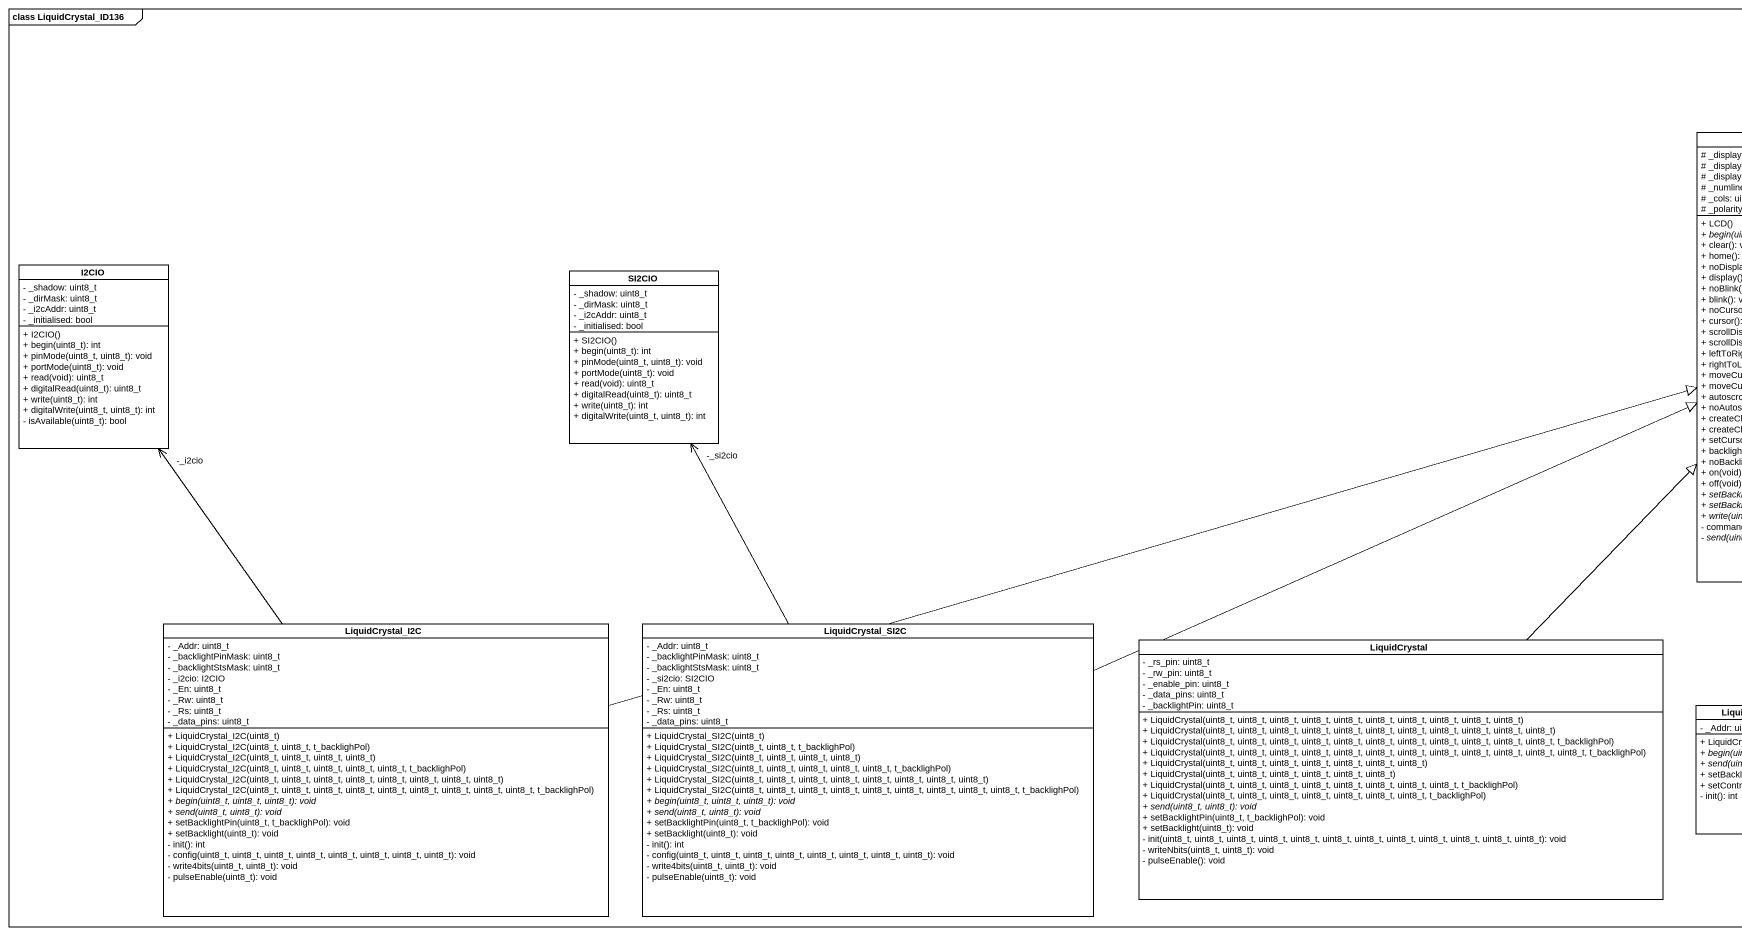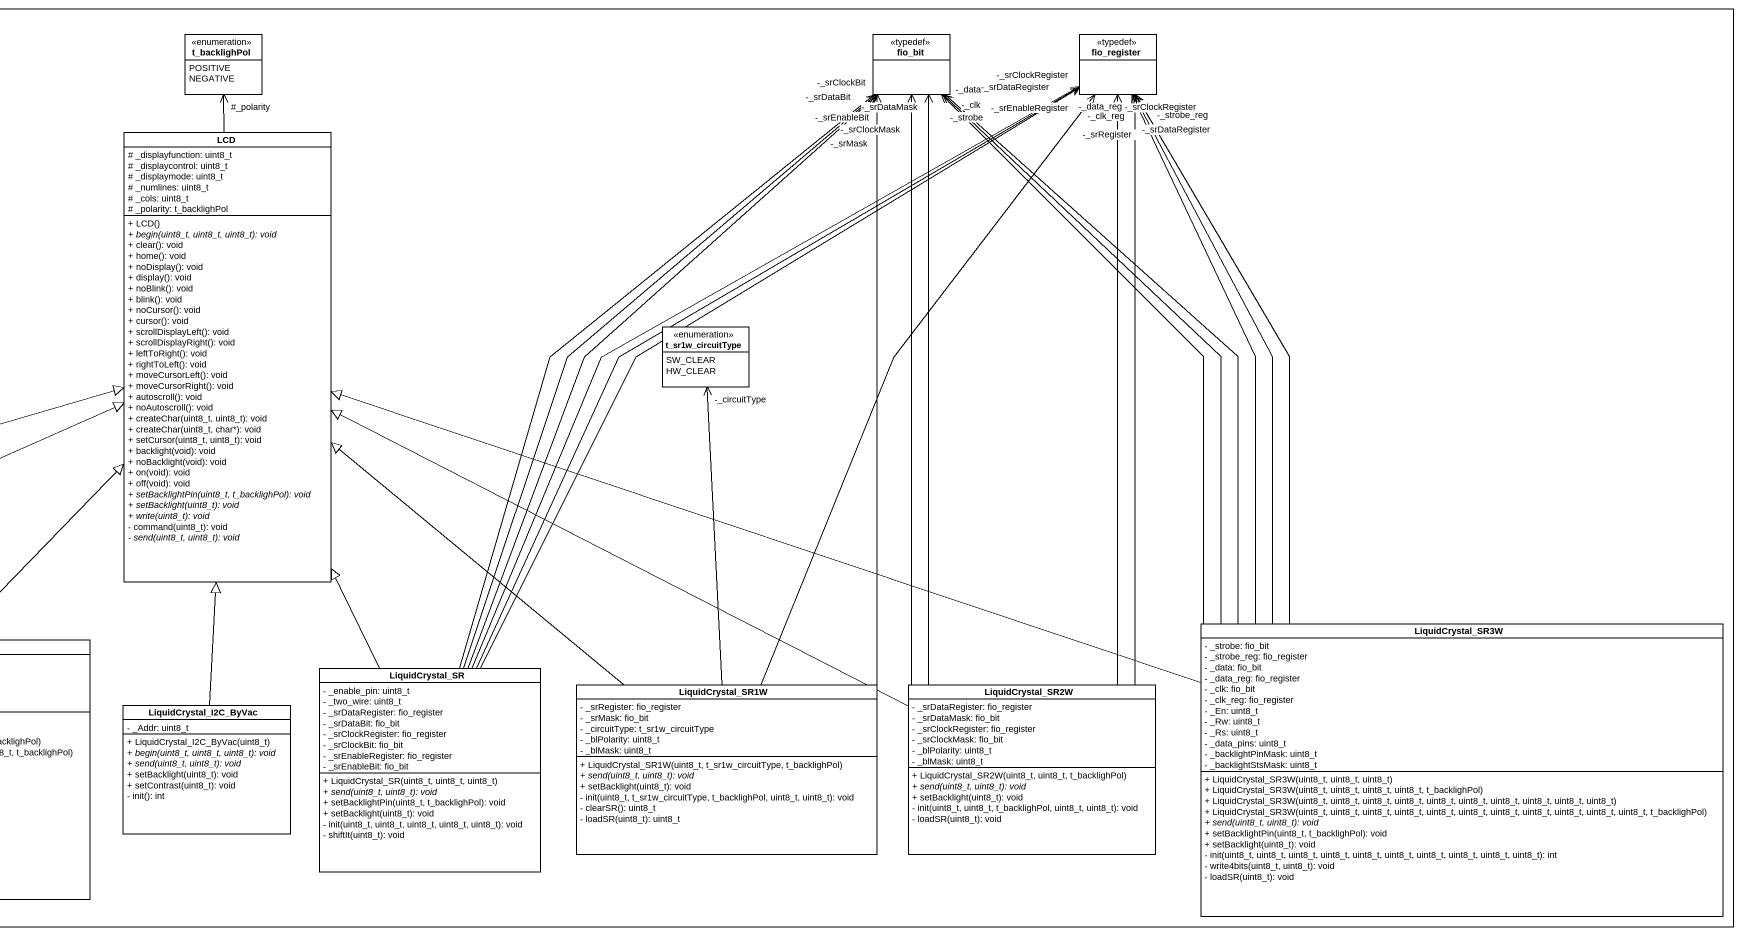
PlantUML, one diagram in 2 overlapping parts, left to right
@startuml
mainframe class LiquidCrystal_ID136
hide circle
hide empty members
skinparam classAttributeIconSize 0
enum t_backlighPol {
  POSITIVE
  NEGATIVE
}
class fio_bit <<typedef>>
class fio_register <<typedef>>
class LCD {
  # _displayfunction: uint8_t
  # _displaycontrol: uint8_t
  # _displaymode: uint8_t
  # _numlines: uint8_t
  # _cols: uint8_t
  # _polarity: t_backlighPol
  + LCD()
  {abstract} + begin(uint8_t, uint8_t, uint8_t): void
  + clear(): void
  + home(): void
  + noDisplay(): void
  + display(): void
  + noBlink(): void
  + blink(): void
  + noCursor(): void
  + cursor(): void
  + scrollDisplayLeft(): void
  + scrollDisplayRight(): void
  + leftToRight(): void
  + rightToLeft(): void
  + moveCursorLeft(): void
  + moveCursorRight(): void
  + autoscroll(): void
  + noAutoscroll(): void
  + createChar(uint8_t, uint8_t): void
  + createChar(uint8_t, char*): void
  + setCursor(uint8_t, uint8_t): void
  + backlight(void): void
  + noBacklight(void): void
  + on(void): void
  + off(void): void
  {abstract} + setBacklightPin(uint8_t, t_backlighPol): void
  {abstract} + setBacklight(uint8_t): void
  {abstract} + write(uint8_t): void
  - command(uint8_t): void
  {abstract} - send(uint8_t, uint8_t): void
}
class I2CIO {
  - _shadow: uint8_t
  - _dirMask: uint8_t
  - _i2cAddr: uint8_t
  - _initialised: bool
  + I2CIO()
  + begin(uint8_t): int
  + pinMode(uint8_t, uint8_t): void
  + portMode(uint8_t): void
  + read(void): uint8_t
  + digitalRead(uint8_t): uint8_t
  + write(uint8_t): int
  + digitalWrite(uint8_t, uint8_t): int
  - isAvailable(uint8_t): bool
}
class SI2CIO {
  - _shadow: uint8_t
  - _dirMask: uint8_t
  - _i2cAddr: uint8_t
  - _initialised: bool
  + SI2CIO()
  + begin(uint8_t): int
  + pinMode(uint8_t, uint8_t): void
  + portMode(uint8_t): void
  + read(void): uint8_t
  + digitalRead(uint8_t): uint8_t
  + write(uint8_t): int
  + digitalWrite(uint8_t, uint8_t): int
}
enum t_sr1w_circuitType {
  SW_CLEAR
  HW_CLEAR
}
class LiquidCrystal_I2C {
  - _Addr: uint8_t
  - _backlightPinMask: uint8_t
  - _backlightStsMask: uint8_t
  - _i2cio: I2CIO
  - _En: uint8_t
  - _Rw: uint8_t
  - _Rs: uint8_t
  - _data_pins: uint8_t
  + LiquidCrystal_I2C(uint8_t)
  + LiquidCrystal_I2C(uint8_t, uint8_t, t_backlighPol)
  + LiquidCrystal_I2C(uint8_t, uint8_t, uint8_t, uint8_t)
  + LiquidCrystal_I2C(uint8_t, uint8_t, uint8_t, uint8_t, uint8_t, t_backlighPol)
  + LiquidCrystal_I2C(uint8_t, uint8_t, uint8_t, uint8_t, uint8_t, uint8_t, uint8_t, uint8_t)
  + LiquidCrystal_I2C(uint8_t, uint8_t, uint8_t, uint8_t, uint8_t, uint8_t, uint8_t, uint8_t, uint8_t, t_backlighPol)
  {abstract} + begin(uint8_t, uint8_t, uint8_t): void
  {abstract} + send(uint8_t, uint8_t): void
  + setBacklightPin(uint8_t, t_backlighPol): void
  + setBacklight(uint8_t): void
  - init(): int
  - config(uint8_t, uint8_t, uint8_t, uint8_t, uint8_t, uint8_t, uint8_t, uint8_t): void
  - write4bits(uint8_t, uint8_t): void
  - pulseEnable(uint8_t): void
}
class LiquidCrystal_SI2C {
  - _Addr: uint8_t
  - _backlightPinMask: uint8_t
  - _backlightStsMask: uint8_t
  - _si2cio: SI2CIO
  - _En: uint8_t
  - _Rw: uint8_t
  - _Rs: uint8_t
  - _data_pins: uint8_t
  + LiquidCrystal_SI2C(uint8_t)
  + LiquidCrystal_SI2C(uint8_t, uint8_t, t_backlighPol)
  + LiquidCrystal_SI2C(uint8_t, uint8_t, uint8_t, uint8_t)
  + LiquidCrystal_SI2C(uint8_t, uint8_t, uint8_t, uint8_t, uint8_t, t_backlighPol)
  + LiquidCrystal_SI2C(uint8_t, uint8_t, uint8_t, uint8_t, uint8_t, uint8_t, uint8_t, uint8_t)
  + LiquidCrystal_SI2C(uint8_t, uint8_t, uint8_t, uint8_t, uint8_t, uint8_t, uint8_t, uint8_t, uint8_t, t_backlighPol)
  {abstract} + begin(uint8_t, uint8_t, uint8_t): void
  {abstract} + send(uint8_t, uint8_t): void
  + setBacklightPin(uint8_t, t_backlighPol): void
  + setBacklight(uint8_t): void
  - init(): int
  - config(uint8_t, uint8_t, uint8_t, uint8_t, uint8_t, uint8_t, uint8_t, uint8_t): void
  - write4bits(uint8_t, uint8_t): void
  - pulseEnable(uint8_t): void
}
class LiquidCrystal {
  - _rs_pin: uint8_t
  - _rw_pin: uint8_t
  - _enable_pin: uint8_t
  - _data_pins: uint8_t
  - _backlightPin: uint8_t
  + LiquidCrystal(uint8_t, uint8_t, uint8_t, uint8_t, uint8_t, uint8_t, uint8_t, uint8_t, uint8_t, uint8_t)
  + LiquidCrystal(uint8_t, uint8_t, uint8_t, uint8_t, uint8_t, uint8_t, uint8_t, uint8_t, uint8_t, uint8_t, uint8_t)
  + LiquidCrystal(uint8_t, uint8_t, uint8_t, uint8_t, uint8_t, uint8_t, uint8_t, uint8_t, uint8_t, uint8_t, uint8_t, t_backlighPol)
  + LiquidCrystal(uint8_t, uint8_t, uint8_t, uint8_t, uint8_t, uint8_t, uint8_t, uint8_t, uint8_t, uint8_t, uint8_t, uint8_t, t_backlighPol)
  + LiquidCrystal(uint8_t, uint8_t, uint8_t, uint8_t, uint8_t, uint8_t, uint8_t)
  + LiquidCrystal(uint8_t, uint8_t, uint8_t, uint8_t, uint8_t, uint8_t)
  + LiquidCrystal(uint8_t, uint8_t, uint8_t, uint8_t, uint8_t, uint8_t, uint8_t, uint8_t, t_backlighPol)
  + LiquidCrystal(uint8_t, uint8_t, uint8_t, uint8_t, uint8_t, uint8_t, uint8_t, t_backlighPol)
  {abstract} + send(uint8_t, uint8_t): void
  + setBacklightPin(uint8_t, t_backlighPol): void
  + setBacklight(uint8_t): void
  - init(uint8_t, uint8_t, uint8_t, uint8_t, uint8_t, uint8_t, uint8_t, uint8_t, uint8_t, uint8_t, uint8_t, uint8_t): void
  - writeNbits(uint8_t, uint8_t): void
  - pulseEnable(): void
}
class LiquidCrystal_SR3W {
  - _strobe: fio_bit
  - _strobe_reg: fio_register
  - _data: fio_bit
  - _data_reg: fio_register
  - _clk: fio_bit
  - _clk_reg: fio_register
  - _En: uint8_t
  - _Rw: uint8_t
  - _Rs: uint8_t
  - _data_pins: uint8_t
  - _backlightPinMask: uint8_t
  - _backlightStsMask: uint8_t
  + LiquidCrystal_SR3W(uint8_t, uint8_t, uint8_t)
  + LiquidCrystal_SR3W(uint8_t, uint8_t, uint8_t, uint8_t, t_backlighPol)
  + LiquidCrystal_SR3W(uint8_t, uint8_t, uint8_t, uint8_t, uint8_t, uint8_t, uint8_t, uint8_t, uint8_t, uint8_t)
  + LiquidCrystal_SR3W(uint8_t, uint8_t, uint8_t, uint8_t, uint8_t, uint8_t, uint8_t, uint8_t, uint8_t, uint8_t, uint8_t, t_backlighPol)
  {abstract} + send(uint8_t, uint8_t): void
  + setBacklightPin(uint8_t, t_backlighPol): void
  + setBacklight(uint8_t): void
  - init(uint8_t, uint8_t, uint8_t, uint8_t, uint8_t, uint8_t, uint8_t, uint8_t, uint8_t, uint8_t): int
  - write4bits(uint8_t, uint8_t): void
  - loadSR(uint8_t): void
}
class LiquidCrystal_SR {
  - _enable_pin: uint8_t
  - _two_wire: uint8_t
  - _srDataRegister: fio_register
  - _srDataBit: fio_bit
  - _srClockRegister: fio_register
  - _srClockBit: fio_bit
  - _srEnableRegister: fio_register
  - _srEnableBit: fio_bit
  + LiquidCrystal_SR(uint8_t, uint8_t, uint8_t)
  {abstract} + send(uint8_t, uint8_t): void
  + setBacklightPin(uint8_t, t_backlighPol): void
  + setBacklight(uint8_t): void
  - init(uint8_t, uint8_t, uint8_t, uint8_t, uint8_t): void
  - shiftIt(uint8_t): void
}
class LiquidCrystal_SR1W {
  - _srRegister: fio_register
  - _srMask: fio_bit
  - _circuitType: t_sr1w_circuitType
  - _blPolarity: uint8_t
  - _blMask: uint8_t
  + LiquidCrystal_SR1W(uint8_t, t_sr1w_circuitType, t_backlighPol)
  {abstract} + send(uint8_t, uint8_t): void
  + setBacklight(uint8_t): void
  - init(uint8_t, t_sr1w_circuitType, t_backlighPol, uint8_t, uint8_t): void
  - clearSR(): uint8_t
  - loadSR(uint8_t): uint8_t
}
class LiquidCrystal_SR2W {
  - _srDataRegister: fio_register
  - _srDataMask: fio_bit
  - _srClockRegister: fio_register
  - _srClockMask: fio_bit
  - _blPolarity: uint8_t
  - _blMask: uint8_t
  + LiquidCrystal_SR2W(uint8_t, uint8_t, t_backlighPol)
  {abstract} + send(uint8_t, uint8_t): void
  + setBacklight(uint8_t): void
  - init(uint8_t, uint8_t, t_backlighPol, uint8_t, uint8_t): void
  - loadSR(uint8_t): void
}
class LiquidCrystal_I2C_ByVac {
  - _Addr: uint8_t
  + LiquidCrystal_I2C_ByVac(uint8_t)
  {abstract} + begin(uint8_t, uint8_t, uint8_t): void
  {abstract} + send(uint8_t, uint8_t): void
  + setBacklight(uint8_t): void
  + setContrast(uint8_t): void
  - init(): int
}
LCD -up-> "#_polarity" t_backlighPol
LiquidCrystal_I2C -right-|> LCD
LiquidCrystal_I2C -up-> "-_i2cio" I2CIO
LiquidCrystal_SI2C -right-|> LCD
LiquidCrystal_SI2C -up-> "-_si2cio" SI2CIO
LiquidCrystal -up-|> LCD
LiquidCrystal_SR3W -up-> "-_clk" fio_bit
LiquidCrystal_SR3W -up-> "-_data" fio_bit
LiquidCrystal_SR3W -up-> "-_strobe" fio_bit
LiquidCrystal_SR3W -up-> "-_clk_reg" fio_register
LiquidCrystal_SR3W -up-> "-_data_reg" fio_register
LiquidCrystal_SR3W -up-> "-_strobe_reg" fio_register
LiquidCrystal_SR3W -left-|> LCD
LiquidCrystal_SR -up-> "-_srClockBit" fio_bit
LiquidCrystal_SR -up-> "-_srDataBit" fio_bit
LiquidCrystal_SR -up-> "-_srEnableBit" fio_bit
LiquidCrystal_SR -up-> "-_srClockRegister" fio_register
LiquidCrystal_SR -up-> "-_srDataRegister" fio_register
LiquidCrystal_SR -up-> "-_srEnableRegister" fio_register
LiquidCrystal_SR -up-|> LCD
LiquidCrystal_SR1W -up-> "-_srMask" fio_bit
LiquidCrystal_SR1W -up-> "-_srRegister" fio_register
LiquidCrystal_SR1W -up-|> LCD
LiquidCrystal_SR1W -up-> "-_circuitType" t_sr1w_circuitType
LiquidCrystal_SR2W -up-> "-_srClockMask" fio_bit
LiquidCrystal_SR2W -up-> "-_srDataMask" fio_bit
LiquidCrystal_SR2W -up-> "-_srClockRegister" fio_register
LiquidCrystal_SR2W -up-> "-_srDataRegister" fio_register
LiquidCrystal_SR2W -left-|> LCD
LiquidCrystal_I2C_ByVac -up-|> LCD
@enduml
